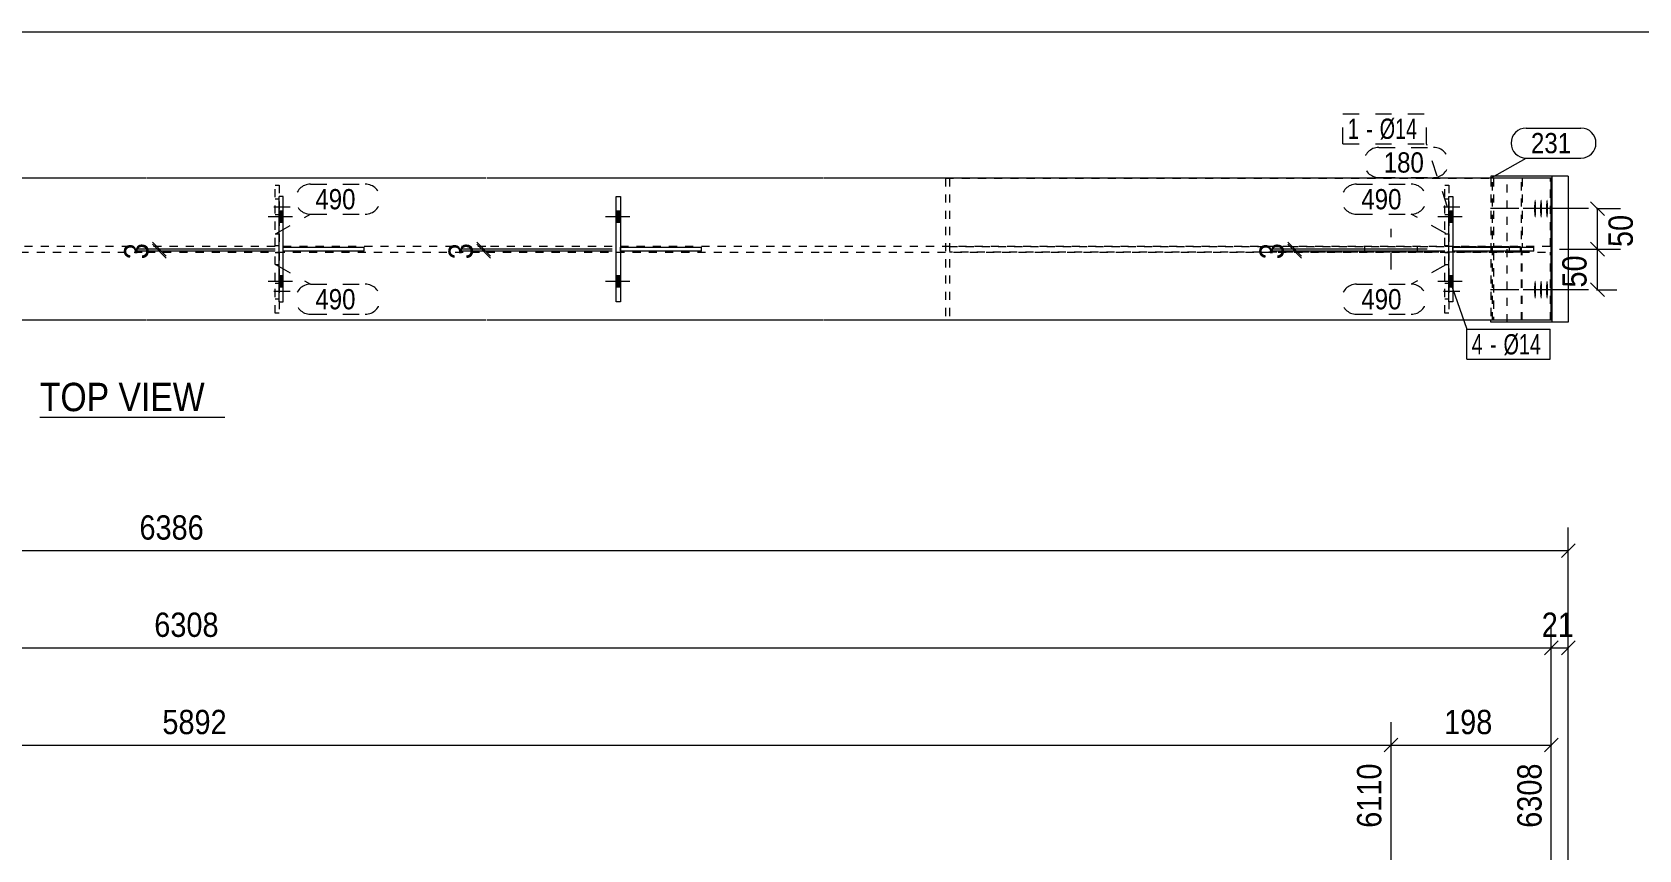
# Model space of a CAD drawing. Header units: millimetres. Extents: x 2 to 579, y 1 to 405.
# Drawn here: x 188 to 386.1, y 304.1 to 405 of the extents above; entities that cross this region are included whole.
import ezdxf

# ---------------------------------------------------------------- set-up
doc = ezdxf.new("R2010")
doc.units = ezdxf.units.MM
for name, pattern in [('XKITLINE00', [0]), ('XKITLINE01', [4, 1, -1, 1, -1]), ('XKITLINE02', [4, 2, -2])]:
    doc.linetypes.add(name, pattern=pattern)
for name, color, linetype, lineweight in [('Bolt', 3, 'Continuous', 0), ('BoltMark', 7, 'Continuous', 0), ('Dimensions', 7, 'Continuous', 0), ('DrawingSheet', 5, 'Continuous', 0), ('OtherObjectType', 7, 'Continuous', 0), ('Part', 2, 'Continuous', 0), ('PartMark', 7, 'Continuous', 0)]:
    doc.layers.add(name, color=color, linetype=linetype, lineweight=lineweight)
doc.styles.add('ARIAL', font='ARIAL.TTF')
doc.styles.add('ARIAL_NARROW', font='ARIALN.TTF')

# ---------------------------------------------------------------- blocks, each defined once
blk = doc.blocks.new('*A38')
at = {"layer": 'Bolt', "color": 3, "linetype": 'XKITLINE02', "lineweight": 0}
for p, q in [((355.54, 375.72), (355.54, 380.72)), ((352.29, 377.87), (352.29, 378.57)), ((358.79, 377.87), (358.79, 378.57))]:
    blk.add_line(p, q, dxfattribs=at)
blk = doc.blocks.new('*A40')
at = {"layer": 'Bolt', "color": 3, "linetype": 'XKITLINE02', "lineweight": 0}
for p, q in [((362.65, 384.4), (362.15, 384.4)), ((364, 383.42), (361, 383.42)), ((362.65, 382.44), (362.15, 382.44))]:
    blk.add_line(p, q, dxfattribs=at)
blk = doc.blocks.new('*A41')
at = {"layer": 'Bolt', "color": 3, "linetype": 'XKITLINE02', "lineweight": 0}
for p, q in [((364, 373.02), (361, 373.02)), ((362.65, 374), (362.15, 374)), ((362.65, 372.04), (362.15, 372.04))]:
    blk.add_line(p, q, dxfattribs=at)
blk = doc.blocks.new('*A42')
at = {"layer": 'Bolt', "color": 3, "linetype": 'XKITLINE02', "lineweight": 0}
for p, q in [((218.42, 384.4), (217.92, 384.4)), ((219.77, 383.42), (216.77, 383.42)), ((218.42, 382.44), (217.92, 382.44))]:
    blk.add_line(p, q, dxfattribs=at)
blk = doc.blocks.new('*A43')
at = {"layer": 'Bolt', "color": 3, "linetype": 'XKITLINE02', "lineweight": 0}
for p, q in [((219.77, 373.02), (216.77, 373.02)), ((218.42, 374), (217.92, 374)), ((218.42, 372.04), (217.92, 372.04))]:
    blk.add_line(p, q, dxfattribs=at)
blk = doc.blocks.new('*A46')
at = {"layer": 'Bolt'}
for points in [[(362.65, 382.92), (363.15, 382.92), (363.15, 381.52), (362.65, 381.52)], [(362.65, 382.92), (363.15, 382.92), (363.15, 381.52), (362.65, 381.52)], [(362.65, 374.92), (363.15, 374.92), (363.15, 373.52), (362.65, 373.52)], [(362.65, 374.92), (363.15, 374.92), (363.15, 373.52), (362.65, 373.52)]]:
    blk.add_hatch(color=3, dxfattribs=at).paths.add_polyline_path(points, flags=17)
at = {"layer": 'Bolt', "color": 3, "linetype": 'XKITLINE00', "lineweight": 0}
for p, q in [((363.15, 382.92), (362.65, 382.92)), ((363.15, 382.92), (362.65, 382.92)), ((364.31, 382.22), (361.31, 382.22)), ((364.31, 382.22), (361.31, 382.22)), ((363.15, 381.52), (362.65, 381.52)), ((363.15, 381.52), (362.65, 381.52)), ((363.15, 374.92), (362.65, 374.92)), ((363.15, 374.92), (362.65, 374.92)), ((364.31, 374.22), (361.31, 374.22)), ((364.31, 374.22), (361.31, 374.22)), ((363.15, 373.52), (362.65, 373.52)), ((363.15, 373.52), (362.65, 373.52))]:
    blk.add_line(p, q, dxfattribs=at)
blk = doc.blocks.new('*A48')
at = {"layer": 'Bolt'}
for points in [[(218.42, 382.92), (218.92, 382.92), (218.92, 381.52), (218.42, 381.52)], [(218.42, 382.92), (218.92, 382.92), (218.92, 381.52), (218.42, 381.52)], [(218.42, 374.92), (218.92, 374.92), (218.92, 373.52), (218.42, 373.52)], [(218.42, 374.92), (218.92, 374.92), (218.92, 373.52), (218.42, 373.52)]]:
    blk.add_hatch(color=3, dxfattribs=at).paths.add_polyline_path(points, flags=17)
at = {"layer": 'Bolt', "color": 3, "linetype": 'XKITLINE00', "lineweight": 0}
for p, q in [((218.92, 382.92), (218.42, 382.92)), ((218.92, 382.92), (218.42, 382.92)), ((220.08, 382.22), (217.08, 382.22)), ((220.08, 382.22), (217.08, 382.22)), ((218.92, 381.52), (218.42, 381.52)), ((218.92, 381.52), (218.42, 381.52)), ((218.92, 374.92), (218.42, 374.92)), ((218.92, 374.92), (218.42, 374.92)), ((220.08, 374.22), (217.08, 374.22)), ((220.08, 374.22), (217.08, 374.22)), ((218.92, 373.52), (218.42, 373.52)), ((218.92, 373.52), (218.42, 373.52))]:
    blk.add_line(p, q, dxfattribs=at)
blk = doc.blocks.new('*A49')
at = {"layer": 'Bolt'}
for points in [[(260, 382.92), (260.5, 382.92), (260.5, 381.52), (260, 381.52)], [(260, 382.92), (260.5, 382.92), (260.5, 381.52), (260, 381.52)], [(260, 374.92), (260.5, 374.92), (260.5, 373.52), (260, 373.52)], [(260, 374.92), (260.5, 374.92), (260.5, 373.52), (260, 373.52)]]:
    blk.add_hatch(color=3, dxfattribs=at).paths.add_polyline_path(points, flags=17)
at = {"layer": 'Bolt', "color": 3, "linetype": 'XKITLINE00', "lineweight": 0}
for p, q in [((260.5, 382.92), (260, 382.92)), ((260.5, 382.92), (260, 382.92)), ((261.66, 382.22), (258.66, 382.22)), ((261.66, 382.22), (258.66, 382.22)), ((260.5, 381.52), (260, 381.52)), ((260.5, 381.52), (260, 381.52)), ((260.5, 374.92), (260, 374.92)), ((260.5, 374.92), (260, 374.92)), ((261.66, 374.22), (258.66, 374.22)), ((261.66, 374.22), (258.66, 374.22)), ((260.5, 373.52), (260, 373.52)), ((260.5, 373.52), (260, 373.52))]:
    blk.add_line(p, q, dxfattribs=at)
blk = doc.blocks.new('*A52')
at = {"layer": 'Bolt'}
for points in [[(373.43, 383.16), (373.43, 383.11), (373.43, 383.06), (373.43, 383), (373.43, 382.95), (373.43, 382.9), (373.43, 382.85), (373.42, 382.8), (373.42, 382.75), (373.42, 382.7), (373.42, 382.65), (373.41, 382.61), (373.41, 382.56), (373.41, 382.52), (373.4, 382.48), (373.4, 382.44), (373.39, 382.4), (373.39, 382.37), (373.38, 382.34), (373.38, 382.3), (373.37, 382.28), (373.37, 382.25), (373.36, 382.22), (373.35, 382.2), (373.35, 382.18), (373.34, 382.17), (373.34, 382.15), (373.33, 382.14), (373.32, 382.13), (373.32, 382.12), (373.31, 382.12), (373.3, 382.12), (373.3, 382.12), (373.29, 382.12), (373.29, 382.13), (373.28, 382.14), (373.27, 382.15), (373.27, 382.17), (373.26, 382.18), (373.25, 382.2), (373.25, 382.22), (373.24, 382.25), (373.24, 382.28), (373.23, 382.3), (373.23, 382.34), (373.22, 382.37), (373.22, 382.4), (373.21, 382.44), (373.21, 382.48), (373.2, 382.52), (373.2, 382.56), (373.2, 382.61), (373.19, 382.65), (373.19, 382.7), (373.19, 382.75), (373.18, 382.8), (373.18, 382.85), (373.18, 382.9), (373.18, 382.95), (373.18, 383), (373.18, 383.06), (373.17, 383.11), (373.17, 383.16), (373.17, 383.22), (373.17, 383.27), (373.17, 383.33), (373.18, 383.38), (373.18, 383.43), (373.18, 383.49), (373.18, 383.54), (373.18, 383.59), (373.18, 383.64), (373.19, 383.69), (373.19, 383.74), (373.19, 383.78), (373.2, 383.83), (373.2, 383.87), (373.2, 383.92), (373.21, 383.96), (373.21, 384), (373.22, 384.03), (373.22, 384.07), (373.23, 384.1), (373.23, 384.13), (373.24, 384.16), (373.24, 384.19), (373.25, 384.21), (373.25, 384.24), (373.26, 384.25), (373.27, 384.27), (373.27, 384.29), (373.28, 384.3), (373.29, 384.31), (373.29, 384.31), (373.3, 384.32), (373.3, 384.32), (373.31, 384.32), (373.32, 384.31), (373.32, 384.31), (373.33, 384.3), (373.34, 384.29), (373.34, 384.27), (373.35, 384.25), (373.35, 384.24), (373.36, 384.21), (373.37, 384.19), (373.37, 384.16), (373.38, 384.13), (373.38, 384.1), (373.39, 384.07), (373.39, 384.03), (373.4, 384), (373.4, 383.96), (373.41, 383.92), (373.41, 383.87), (373.41, 383.83), (373.42, 383.78), (373.42, 383.74), (373.42, 383.69), (373.42, 383.64), (373.43, 383.59), (373.43, 383.54), (373.43, 383.49), (373.43, 383.43), (373.43, 383.38), (373.43, 383.33), (373.43, 383.27), (373.43, 383.22)], [(374.17, 383.16), (374.17, 383.11), (374.17, 383.06), (374.17, 383), (374.16, 382.95), (374.16, 382.9), (374.16, 382.85), (374.16, 382.8), (374.16, 382.75), (374.15, 382.7), (374.15, 382.65), (374.15, 382.61), (374.14, 382.56), (374.14, 382.52), (374.13, 382.48), (374.13, 382.44), (374.13, 382.4), (374.12, 382.37), (374.12, 382.34), (374.11, 382.3), (374.11, 382.28), (374.1, 382.25), (374.09, 382.22), (374.09, 382.2), (374.08, 382.18), (374.08, 382.17), (374.07, 382.15), (374.06, 382.14), (374.06, 382.13), (374.05, 382.12), (374.04, 382.12), (374.04, 382.12), (374.03, 382.12), (374.03, 382.12), (374.02, 382.13), (374.01, 382.14), (374.01, 382.15), (374, 382.17), (373.99, 382.18), (373.99, 382.2), (373.98, 382.22), (373.98, 382.25), (373.97, 382.28), (373.97, 382.3), (373.96, 382.34), (373.96, 382.37), (373.95, 382.4), (373.95, 382.44), (373.94, 382.48), (373.94, 382.52), (373.93, 382.56), (373.93, 382.61), (373.93, 382.65), (373.92, 382.7), (373.92, 382.75), (373.92, 382.8), (373.92, 382.85), (373.91, 382.9), (373.91, 382.95), (373.91, 383), (373.91, 383.06), (373.91, 383.11), (373.91, 383.16), (373.91, 383.22), (373.91, 383.27), (373.91, 383.33), (373.91, 383.38), (373.91, 383.43), (373.91, 383.49), (373.91, 383.54), (373.92, 383.59), (373.92, 383.64), (373.92, 383.69), (373.92, 383.74), (373.93, 383.78), (373.93, 383.83), (373.93, 383.87), (373.94, 383.92), (373.94, 383.96), (373.95, 384), (373.95, 384.03), (373.96, 384.07), (373.96, 384.1), (373.97, 384.13), (373.97, 384.16), (373.98, 384.19), (373.98, 384.21), (373.99, 384.24), (373.99, 384.25), (374, 384.27), (374.01, 384.29), (374.01, 384.3), (374.02, 384.31), (374.03, 384.31), (374.03, 384.32), (374.04, 384.32), (374.04, 384.32), (374.05, 384.31), (374.06, 384.31), (374.06, 384.3), (374.07, 384.29), (374.08, 384.27), (374.08, 384.25), (374.09, 384.24), (374.09, 384.21), (374.1, 384.19), (374.11, 384.16), (374.11, 384.13), (374.12, 384.1), (374.12, 384.07), (374.13, 384.03), (374.13, 384), (374.13, 383.96), (374.14, 383.92), (374.14, 383.87), (374.15, 383.83), (374.15, 383.78), (374.15, 383.74), (374.16, 383.69), (374.16, 383.64), (374.16, 383.59), (374.16, 383.54), (374.16, 383.49), (374.17, 383.43), (374.17, 383.38), (374.17, 383.33), (374.17, 383.27), (374.17, 383.22)], [(374.9, 383.16), (374.9, 383.11), (374.9, 383.06), (374.9, 383), (374.9, 382.95), (374.9, 382.9), (374.89, 382.85), (374.89, 382.8), (374.89, 382.75), (374.89, 382.7), (374.88, 382.65), (374.88, 382.61), (374.88, 382.56), (374.87, 382.52), (374.87, 382.48), (374.86, 382.44), (374.86, 382.4), (374.85, 382.37), (374.85, 382.34), (374.84, 382.3), (374.84, 382.28), (374.83, 382.25), (374.83, 382.22), (374.82, 382.2), (374.82, 382.18), (374.81, 382.17), (374.8, 382.15), (374.8, 382.14), (374.79, 382.13), (374.79, 382.12), (374.78, 382.12), (374.77, 382.12), (374.77, 382.12), (374.76, 382.12), (374.75, 382.13), (374.75, 382.14), (374.74, 382.15), (374.74, 382.17), (374.73, 382.18), (374.72, 382.2), (374.72, 382.22), (374.71, 382.25), (374.71, 382.28), (374.7, 382.3), (374.7, 382.34), (374.69, 382.37), (374.69, 382.4), (374.68, 382.44), (374.68, 382.48), (374.67, 382.52), (374.67, 382.56), (374.67, 382.61), (374.66, 382.65), (374.66, 382.7), (374.66, 382.75), (374.65, 382.8), (374.65, 382.85), (374.65, 382.9), (374.65, 382.95), (374.65, 383), (374.65, 383.06), (374.64, 383.11), (374.64, 383.16), (374.64, 383.22), (374.64, 383.27), (374.64, 383.33), (374.65, 383.38), (374.65, 383.43), (374.65, 383.49), (374.65, 383.54), (374.65, 383.59), (374.65, 383.64), (374.66, 383.69), (374.66, 383.74), (374.66, 383.78), (374.67, 383.83), (374.67, 383.87), (374.67, 383.92), (374.68, 383.96), (374.68, 384), (374.69, 384.03), (374.69, 384.07), (374.7, 384.1), (374.7, 384.13), (374.71, 384.16), (374.71, 384.19), (374.72, 384.21), (374.72, 384.24), (374.73, 384.25), (374.74, 384.27), (374.74, 384.29), (374.75, 384.3), (374.75, 384.31), (374.76, 384.31), (374.77, 384.32), (374.77, 384.32), (374.78, 384.32), (374.79, 384.31), (374.79, 384.31), (374.8, 384.3), (374.8, 384.29), (374.81, 384.27), (374.82, 384.25), (374.82, 384.24), (374.83, 384.21), (374.83, 384.19), (374.84, 384.16), (374.84, 384.13), (374.85, 384.1), (374.85, 384.07), (374.86, 384.03), (374.86, 384), (374.87, 383.96), (374.87, 383.92), (374.88, 383.87), (374.88, 383.83), (374.88, 383.78), (374.89, 383.74), (374.89, 383.69), (374.89, 383.64), (374.89, 383.59), (374.9, 383.54), (374.9, 383.49), (374.9, 383.43), (374.9, 383.38), (374.9, 383.33), (374.9, 383.27), (374.9, 383.22)], [(373.43, 373.16), (373.43, 373.11), (373.43, 373.06), (373.43, 373), (373.43, 372.95), (373.43, 372.9), (373.43, 372.85), (373.42, 372.8), (373.42, 372.75), (373.42, 372.7), (373.42, 372.65), (373.41, 372.61), (373.41, 372.56), (373.41, 372.52), (373.4, 372.48), (373.4, 372.44), (373.39, 372.4), (373.39, 372.37), (373.38, 372.34), (373.38, 372.3), (373.37, 372.28), (373.37, 372.25), (373.36, 372.22), (373.35, 372.2), (373.35, 372.18), (373.34, 372.17), (373.34, 372.15), (373.33, 372.14), (373.32, 372.13), (373.32, 372.12), (373.31, 372.12), (373.3, 372.12), (373.3, 372.12), (373.29, 372.12), (373.29, 372.13), (373.28, 372.14), (373.27, 372.15), (373.27, 372.17), (373.26, 372.18), (373.25, 372.2), (373.25, 372.22), (373.24, 372.25), (373.24, 372.28), (373.23, 372.3), (373.23, 372.34), (373.22, 372.37), (373.22, 372.4), (373.21, 372.44), (373.21, 372.48), (373.2, 372.52), (373.2, 372.56), (373.2, 372.61), (373.19, 372.65), (373.19, 372.7), (373.19, 372.75), (373.18, 372.8), (373.18, 372.85), (373.18, 372.9), (373.18, 372.95), (373.18, 373), (373.18, 373.06), (373.17, 373.11), (373.17, 373.16), (373.17, 373.22), (373.17, 373.27), (373.17, 373.33), (373.18, 373.38), (373.18, 373.43), (373.18, 373.49), (373.18, 373.54), (373.18, 373.59), (373.18, 373.64), (373.19, 373.69), (373.19, 373.74), (373.19, 373.78), (373.2, 373.83), (373.2, 373.87), (373.2, 373.92), (373.21, 373.96), (373.21, 374), (373.22, 374.03), (373.22, 374.07), (373.23, 374.1), (373.23, 374.13), (373.24, 374.16), (373.24, 374.19), (373.25, 374.21), (373.25, 374.24), (373.26, 374.25), (373.27, 374.27), (373.27, 374.29), (373.28, 374.3), (373.29, 374.31), (373.29, 374.31), (373.3, 374.32), (373.3, 374.32), (373.31, 374.32), (373.32, 374.31), (373.32, 374.31), (373.33, 374.3), (373.34, 374.29), (373.34, 374.27), (373.35, 374.25), (373.35, 374.24), (373.36, 374.21), (373.37, 374.19), (373.37, 374.16), (373.38, 374.13), (373.38, 374.1), (373.39, 374.07), (373.39, 374.03), (373.4, 374), (373.4, 373.96), (373.41, 373.92), (373.41, 373.87), (373.41, 373.83), (373.42, 373.78), (373.42, 373.74), (373.42, 373.69), (373.42, 373.64), (373.43, 373.59), (373.43, 373.54), (373.43, 373.49), (373.43, 373.43), (373.43, 373.38), (373.43, 373.33), (373.43, 373.27), (373.43, 373.22)], [(374.17, 373.16), (374.17, 373.11), (374.17, 373.06), (374.17, 373), (374.16, 372.95), (374.16, 372.9), (374.16, 372.85), (374.16, 372.8), (374.16, 372.75), (374.15, 372.7), (374.15, 372.65), (374.15, 372.61), (374.14, 372.56), (374.14, 372.52), (374.13, 372.48), (374.13, 372.44), (374.13, 372.4), (374.12, 372.37), (374.12, 372.34), (374.11, 372.3), (374.11, 372.28), (374.1, 372.25), (374.09, 372.22), (374.09, 372.2), (374.08, 372.18), (374.08, 372.17), (374.07, 372.15), (374.06, 372.14), (374.06, 372.13), (374.05, 372.12), (374.04, 372.12), (374.04, 372.12), (374.03, 372.12), (374.03, 372.12), (374.02, 372.13), (374.01, 372.14), (374.01, 372.15), (374, 372.17), (373.99, 372.18), (373.99, 372.2), (373.98, 372.22), (373.98, 372.25), (373.97, 372.28), (373.97, 372.3), (373.96, 372.34), (373.96, 372.37), (373.95, 372.4), (373.95, 372.44), (373.94, 372.48), (373.94, 372.52), (373.93, 372.56), (373.93, 372.61), (373.93, 372.65), (373.92, 372.7), (373.92, 372.75), (373.92, 372.8), (373.92, 372.85), (373.91, 372.9), (373.91, 372.95), (373.91, 373), (373.91, 373.06), (373.91, 373.11), (373.91, 373.16), (373.91, 373.22), (373.91, 373.27), (373.91, 373.33), (373.91, 373.38), (373.91, 373.43), (373.91, 373.49), (373.91, 373.54), (373.92, 373.59), (373.92, 373.64), (373.92, 373.69), (373.92, 373.74), (373.93, 373.78), (373.93, 373.83), (373.93, 373.87), (373.94, 373.92), (373.94, 373.96), (373.95, 374), (373.95, 374.03), (373.96, 374.07), (373.96, 374.1), (373.97, 374.13), (373.97, 374.16), (373.98, 374.19), (373.98, 374.21), (373.99, 374.24), (373.99, 374.25), (374, 374.27), (374.01, 374.29), (374.01, 374.3), (374.02, 374.31), (374.03, 374.31), (374.03, 374.32), (374.04, 374.32), (374.04, 374.32), (374.05, 374.31), (374.06, 374.31), (374.06, 374.3), (374.07, 374.29), (374.08, 374.27), (374.08, 374.25), (374.09, 374.24), (374.09, 374.21), (374.1, 374.19), (374.11, 374.16), (374.11, 374.13), (374.12, 374.1), (374.12, 374.07), (374.13, 374.03), (374.13, 374), (374.13, 373.96), (374.14, 373.92), (374.14, 373.87), (374.15, 373.83), (374.15, 373.78), (374.15, 373.74), (374.16, 373.69), (374.16, 373.64), (374.16, 373.59), (374.16, 373.54), (374.16, 373.49), (374.17, 373.43), (374.17, 373.38), (374.17, 373.33), (374.17, 373.27), (374.17, 373.22)], [(374.9, 373.16), (374.9, 373.11), (374.9, 373.06), (374.9, 373), (374.9, 372.95), (374.9, 372.9), (374.89, 372.85), (374.89, 372.8), (374.89, 372.75), (374.89, 372.7), (374.88, 372.65), (374.88, 372.61), (374.88, 372.56), (374.87, 372.52), (374.87, 372.48), (374.86, 372.44), (374.86, 372.4), (374.85, 372.37), (374.85, 372.34), (374.84, 372.3), (374.84, 372.28), (374.83, 372.25), (374.83, 372.22), (374.82, 372.2), (374.82, 372.18), (374.81, 372.17), (374.8, 372.15), (374.8, 372.14), (374.79, 372.13), (374.79, 372.12), (374.78, 372.12), (374.77, 372.12), (374.77, 372.12), (374.76, 372.12), (374.75, 372.13), (374.75, 372.14), (374.74, 372.15), (374.74, 372.17), (374.73, 372.18), (374.72, 372.2), (374.72, 372.22), (374.71, 372.25), (374.71, 372.28), (374.7, 372.3), (374.7, 372.34), (374.69, 372.37), (374.69, 372.4), (374.68, 372.44), (374.68, 372.48), (374.67, 372.52), (374.67, 372.56), (374.67, 372.61), (374.66, 372.65), (374.66, 372.7), (374.66, 372.75), (374.65, 372.8), (374.65, 372.85), (374.65, 372.9), (374.65, 372.95), (374.65, 373), (374.65, 373.06), (374.64, 373.11), (374.64, 373.16), (374.64, 373.22), (374.64, 373.27), (374.64, 373.33), (374.65, 373.38), (374.65, 373.43), (374.65, 373.49), (374.65, 373.54), (374.65, 373.59), (374.65, 373.64), (374.66, 373.69), (374.66, 373.74), (374.66, 373.78), (374.67, 373.83), (374.67, 373.87), (374.67, 373.92), (374.68, 373.96), (374.68, 374), (374.69, 374.03), (374.69, 374.07), (374.7, 374.1), (374.7, 374.13), (374.71, 374.16), (374.71, 374.19), (374.72, 374.21), (374.72, 374.24), (374.73, 374.25), (374.74, 374.27), (374.74, 374.29), (374.75, 374.3), (374.75, 374.31), (374.76, 374.31), (374.77, 374.32), (374.77, 374.32), (374.78, 374.32), (374.79, 374.31), (374.79, 374.31), (374.8, 374.3), (374.8, 374.29), (374.81, 374.27), (374.82, 374.25), (374.82, 374.24), (374.83, 374.21), (374.83, 374.19), (374.84, 374.16), (374.84, 374.13), (374.85, 374.1), (374.85, 374.07), (374.86, 374.03), (374.86, 374), (374.87, 373.96), (374.87, 373.92), (374.88, 373.87), (374.88, 373.83), (374.88, 373.78), (374.89, 373.74), (374.89, 373.69), (374.89, 373.64), (374.89, 373.59), (374.9, 373.54), (374.9, 373.49), (374.9, 373.43), (374.9, 373.38), (374.9, 373.33), (374.9, 373.27), (374.9, 373.22)]]:
    blk.add_hatch(color=3, dxfattribs=at).paths.add_polyline_path(points, flags=17)
at = {"layer": 'Bolt', "color": 3, "linetype": 'XKITLINE02', "lineweight": 0}
for p, q in [((373.81, 383.22), (367.35, 383.22)), ((374.54, 383.22), (368.08, 383.22)), ((375.28, 383.22), (368.81, 383.22)), ((373.81, 373.22), (367.35, 373.22)), ((374.54, 373.22), (368.08, 373.22)), ((375.28, 373.22), (368.81, 373.22))]:
    blk.add_line(p, q, dxfattribs=at)
at = {"layer": 'Bolt', "color": 3, "linetype": 'XKITLINE00', "lineweight": 0}
for p, q in [((378.43, 383.22), (371.96, 383.22)), ((379.16, 383.22), (372.7, 383.22)), ((379.89, 383.22), (373.43, 383.22)), ((378.43, 373.22), (371.96, 373.22)), ((379.16, 373.22), (372.7, 373.22)), ((379.89, 373.22), (373.43, 373.22))]:
    blk.add_line(p, q, dxfattribs=at)
blk = doc.blocks.new('*A53')
at = {"layer": 'Part', "color": 2, "linetype": 'XKITLINE00', "lineweight": 0}
for p, q in [((202.02, 386.97), (160.54, 386.97)), ((243.92, 386.97), (202.12, 386.97)), ((285.5, 386.97), (244.02, 386.97)), ((375.3, 386.97), (285.6, 386.97)), ((375.3, 369.47), (375.3, 386.97)), ((202.02, 369.47), (160.54, 369.47)), ((243.92, 369.47), (202.12, 369.47)), ((285.5, 369.47), (244.02, 369.47)), ((375.3, 369.47), (285.6, 369.47))]:
    blk.add_line(p, q, dxfattribs=at)
at = {"layer": 'Part', "color": 7, "linetype": 'XKITLINE01', "lineweight": 0}
for p, q in [((371.61, 369.47), (371.61, 386.97)), ((371.72, 386.97), (371.72, 378.57)), ((375.18, 378.57), (375.18, 386.97)), ((202.02, 378.57), (160.54, 378.57)), ((243.92, 378.57), (202.12, 378.57)), ((285.5, 378.57), (244.02, 378.57)), ((375.18, 378.57), (285.6, 378.57)), ((160.54, 377.87), (202.02, 377.87)), ((202.12, 377.87), (243.92, 377.87)), ((244.02, 377.87), (285.5, 377.87)), ((285.6, 377.87), (375.18, 377.87)), ((371.72, 369.47), (371.72, 377.87)), ((375.18, 369.47), (375.18, 377.87))]:
    blk.add_line(p, q, dxfattribs=at)
blk = doc.blocks.new('*A54')
at = {"layer": 'Part', "color": 2, "linetype": 'XKITLINE00', "lineweight": 0}
for p, q in [((363.15, 378.47), (373.15, 378.47)), ((373.15, 377.97), (373.15, 378.47)), ((373.15, 377.97), (363.15, 377.97))]:
    blk.add_line(p, q, dxfattribs=at)
at = {"layer": 'Part', "color": 7, "linetype": 'XKITLINE01', "lineweight": 0}
blk.add_line((363.15, 377.97), (363.15, 378.47), dxfattribs=at)
blk.add_line((363.15, 377.97), (363.15, 378.47), dxfattribs=at)
blk = doc.blocks.new('*A55')
at = {"layer": 'Part', "color": 7, "linetype": 'XKITLINE01', "lineweight": 0}
for p, q in [((362.15, 378.62), (362.15, 386.12)), ((362.15, 386.12), (362.65, 386.12)), ((362.65, 386.12), (362.65, 378.62)), ((362.15, 380.12), (362.65, 380.12)), ((362.65, 378.62), (362.15, 378.62))]:
    blk.add_line(p, q, dxfattribs=at)
blk = doc.blocks.new('*A56')
at = {"layer": 'Part', "color": 7, "linetype": 'XKITLINE01', "lineweight": 0}
for p, q in [((362.15, 370.32), (362.15, 377.82)), ((362.15, 377.82), (362.65, 377.82)), ((362.65, 377.82), (362.65, 370.32)), ((362.15, 376.32), (362.65, 376.32)), ((362.65, 370.32), (362.15, 370.32))]:
    blk.add_line(p, q, dxfattribs=at)
blk = doc.blocks.new('*A57')
at = {"layer": 'Part', "color": 7, "linetype": 'XKITLINE01', "lineweight": 0}
for p, q in [((217.92, 378.62), (217.92, 386.12)), ((217.92, 386.12), (218.42, 386.12)), ((218.42, 386.12), (218.42, 378.62)), ((217.92, 380.12), (218.42, 380.12)), ((218.42, 378.62), (217.92, 378.62))]:
    blk.add_line(p, q, dxfattribs=at)
blk = doc.blocks.new('*A58')
at = {"layer": 'Part', "color": 7, "linetype": 'XKITLINE01', "lineweight": 0}
for p, q in [((217.92, 370.32), (217.92, 377.82)), ((217.92, 377.82), (218.42, 377.82)), ((218.42, 377.82), (218.42, 370.32)), ((217.92, 376.32), (218.42, 376.32)), ((218.42, 370.32), (217.92, 370.32))]:
    blk.add_line(p, q, dxfattribs=at)
blk = doc.blocks.new('*A61')
at = {"layer": 'Part', "color": 2, "linetype": 'XKITLINE00', "lineweight": 0}
for p, q in [((362.65, 371.72), (362.65, 384.72)), ((362.65, 384.72), (363.15, 384.72)), ((363.15, 384.72), (363.15, 371.72)), ((363.15, 371.72), (362.65, 371.72))]:
    blk.add_line(p, q, dxfattribs=at)
blk = doc.blocks.new('*A64')
at = {"layer": 'Part', "color": 2, "linetype": 'XKITLINE00', "lineweight": 0}
for p, q in [((218.92, 378.47), (228.92, 378.47)), ((228.92, 377.97), (228.92, 378.47)), ((228.92, 377.97), (218.92, 377.97))]:
    blk.add_line(p, q, dxfattribs=at)
at = {"layer": 'Part', "color": 7, "linetype": 'XKITLINE01', "lineweight": 0}
blk.add_line((218.92, 377.97), (218.92, 378.47), dxfattribs=at)
blk.add_line((218.92, 377.97), (218.92, 378.47), dxfattribs=at)
blk = doc.blocks.new('*A65')
at = {"layer": 'Part', "color": 2, "linetype": 'XKITLINE00', "lineweight": 0}
for p, q in [((218.92, 384.72), (218.42, 384.72)), ((218.42, 371.72), (218.42, 384.72)), ((218.92, 371.72), (218.92, 384.72)), ((218.42, 371.72), (218.92, 371.72))]:
    blk.add_line(p, q, dxfattribs=at)
blk = doc.blocks.new('*A66')
at = {"layer": 'Part', "color": 2, "linetype": 'XKITLINE00', "lineweight": 0}
for p, q in [((260.5, 378.47), (270.5, 378.47)), ((270.5, 377.97), (270.5, 378.47)), ((270.5, 377.97), (260.5, 377.97))]:
    blk.add_line(p, q, dxfattribs=at)
at = {"layer": 'Part', "color": 7, "linetype": 'XKITLINE01', "lineweight": 0}
blk.add_line((260.5, 377.97), (260.5, 378.47), dxfattribs=at)
blk.add_line((260.5, 377.97), (260.5, 378.47), dxfattribs=at)
blk = doc.blocks.new('*A67')
at = {"layer": 'Part', "color": 2, "linetype": 'XKITLINE00', "lineweight": 0}
for p, q in [((260, 371.72), (260, 384.72)), ((260, 384.72), (260.5, 384.72)), ((260.5, 384.72), (260.5, 371.72)), ((260.5, 371.72), (260, 371.72))]:
    blk.add_line(p, q, dxfattribs=at)
blk = doc.blocks.new('*A72')
at = {"layer": 'Part', "color": 2, "linetype": 'XKITLINE00', "lineweight": 0}
for p, q in [((367.85, 387.22), (367.85, 386.97)), ((375.4, 387.22), (367.85, 387.22)), ((377.39, 387.22), (375.4, 387.22)), ((375.4, 369.22), (375.4, 387.22)), ((377.39, 387.22), (377.39, 369.22)), ((367.85, 369.22), (367.85, 369.47)), ((377.39, 369.22), (367.85, 369.22))]:
    blk.add_line(p, q, dxfattribs=at)
at = {"layer": 'Part', "color": 7, "linetype": 'XKITLINE01', "lineweight": 0}
for p, q in [((367.85, 386.97), (367.85, 369.47)), ((369.84, 369.22), (369.84, 387.22))]:
    blk.add_line(p, q, dxfattribs=at)
blk = doc.blocks.new('*A73')
at = {"layer": 'Part', "color": 7, "linetype": 'XKITLINE01', "lineweight": 0}
for p, q in [((300.6, 386.97), (368.16, 386.97)), ((300.6, 386.97), (300.6, 369.47)), ((301.08, 386.97), (301.08, 369.47)), ((368.04, 369.47), (368.04, 386.97)), ((368.16, 386.97), (368.16, 378.57)), ((301.08, 378.57), (371.45, 378.57)), ((370.15, 377.87), (370.15, 378.57)), ((371.45, 378.57), (371.45, 377.87)), ((371.45, 377.87), (301.08, 377.87)), ((368.16, 377.87), (368.16, 369.47)), ((368.16, 369.47), (300.6, 369.47))]:
    blk.add_line(p, q, dxfattribs=at)
blk = doc.blocks.new('*A82')
at = {"layer": 'DrawingSheet', "color": 5, "linetype": 'XKITLINE00', "lineweight": 0}
blk.add_line((579, 405), (5, 405), dxfattribs=at)
blk = doc.blocks.new('*A90')
at = {"layer": 'Dimensions', "color": 7, "linetype": 'XKITLINE00', "lineweight": 0}
for p, q in [((377.39, 240.33), (377.39, 343.89)), ((33.91, 341.04), (377.39, 341.04)), ((378.24, 341.89), (376.54, 340.19))]:
    blk.add_line(p, q, dxfattribs=at)
at = {"layer": 'Dimensions', "color": 3}
blk.add_point((377.39, 341.04), dxfattribs=at)
at = {"layer": 'Dimensions', "color": 3, "style": 'ARIAL', "width": 0.85}
blk.add_text('6386', height=3, dxfattribs=at).set_placement((201.2, 342.39))
blk = doc.blocks.new('*A111')
at = {"layer": 'Dimensions', "color": 7, "linetype": 'XKITLINE00', "lineweight": 0}
for p, q in [((375.3, 239.54), (375.3, 331.89)), ((39.66, 329.04), (375.3, 329.04)), ((376.15, 329.89), (374.45, 328.19))]:
    blk.add_line(p, q, dxfattribs=at)
at = {"layer": 'Dimensions', "color": 3}
blk.add_point((375.3, 329.04), dxfattribs=at)
at = {"layer": 'Dimensions', "color": 3, "style": 'ARIAL', "width": 0.85}
blk.add_text('6308', height=3, dxfattribs=at).set_placement((203.03, 330.39))
blk = doc.blocks.new('*A112')
at = {"layer": 'Dimensions', "color": 7, "linetype": 'XKITLINE00', "lineweight": 0}
for p, q in [((375.3, 239.54), (375.3, 331.89)), ((377.39, 240.33), (377.39, 331.89)), ((376.15, 329.89), (374.45, 328.19)), ((375.3, 329.04), (377.39, 329.04)), ((378.24, 329.89), (376.54, 328.19))]:
    blk.add_line(p, q, dxfattribs=at)
at = {"layer": 'Dimensions', "color": 3}
for p in [(375.3, 329.04), (377.39, 329.04)]:
    blk.add_point(p, dxfattribs=at)
at = {"layer": 'Dimensions', "color": 3, "style": 'ARIAL', "width": 0.85}
blk.add_text('21', height=3, dxfattribs=at).set_placement((374.12, 330.39))
blk = doc.blocks.new('*A114')
at = {"layer": 'Dimensions', "color": 7, "linetype": 'XKITLINE00', "lineweight": 0}
for p, q in [((355.54, 219.54), (355.54, 319.89)), ((61.43, 317.04), (355.54, 317.04)), ((356.39, 317.89), (354.69, 316.19))]:
    blk.add_line(p, q, dxfattribs=at)
at = {"layer": 'Dimensions', "color": 3}
blk.add_point((355.54, 317.04), dxfattribs=at)
at = {"layer": 'Dimensions', "color": 3, "style": 'ARIAL', "width": 0.85}
blk.add_text('5892', height=3, dxfattribs=at).set_placement((204.03, 318.39))
blk.add_text('6110', height=3, rotation=90.0002, dxfattribs=at).set_placement((354.34, 306.84))
blk = doc.blocks.new('*A115')
at = {"layer": 'Dimensions', "color": 7, "linetype": 'XKITLINE00', "lineweight": 0}
for p, q in [((355.54, 219.54), (355.54, 319.89)), ((375.3, 239.54), (375.3, 319.89)), ((356.39, 317.89), (354.69, 316.19)), ((355.54, 317.04), (375.3, 317.04)), ((376.15, 317.89), (374.45, 316.19))]:
    blk.add_line(p, q, dxfattribs=at)
at = {"layer": 'Dimensions', "color": 3}
for p in [(355.54, 317.04), (375.3, 317.04)]:
    blk.add_point(p, dxfattribs=at)
at = {"layer": 'Dimensions', "color": 3, "style": 'ARIAL', "width": 0.85}
blk.add_text('198', height=3, dxfattribs=at).set_placement((362.08, 318.39))
blk.add_text('6308', height=3, rotation=90.0002, dxfattribs=at).set_placement((374.1, 306.84))
blk = doc.blocks.new('*A147')
at = {"layer": 'Dimensions', "color": 7, "linetype": 'XKITLINE00', "lineweight": 0}
for p, q in [((202.81, 379.07), (204.51, 377.37)), ((202.81, 378.82), (204.51, 377.12)), ((217.92, 378.22), (200.81, 378.22)), ((217.92, 377.97), (200.81, 377.97)), ((203.66, 377.97), (203.66, 378.22))]:
    blk.add_line(p, q, dxfattribs=at)
at = {"layer": 'Dimensions', "color": 3}
for p in [(203.66, 378.22), (203.66, 377.97)]:
    blk.add_point(p, dxfattribs=at)
at = {"layer": 'Dimensions', "color": 3, "style": 'ARIAL', "width": 0.85}
blk.add_text('3', height=3, rotation=90.0002, dxfattribs=at).set_placement((202.31, 376.98))
blk = doc.blocks.new('*A148')
at = {"layer": 'PartMark', "color": 7, "linetype": 'XKITLINE00', "lineweight": 0}
for p, q in [((372.19, 393.16), (378.96, 393.16)), ((367.95, 387.07), (372.19, 389.46)), ((372.19, 389.46), (378.96, 389.46))]:
    blk.add_line(p, q, dxfattribs=at)
for centre, start, end in [((372.19, 391.31), 90, 270), ((378.96, 391.31), 270, 90)]:
    blk.add_arc(centre, 1.85, start, end, dxfattribs=at)
at = {"layer": 'PartMark', "color": 3, "style": 'ARIAL', "width": 0.85}
blk.add_text('231', height=2.5, dxfattribs=at).set_placement((372.79, 390.06))
blk = doc.blocks.new('*A153')
at = {"layer": 'PartMark', "color": 7, "linetype": 'XKITLINE02', "lineweight": 0}
for p, q in [((218.05, 376.29), (222.29, 373.9)), ((222.29, 373.9), (229.05, 373.9)), ((222.29, 370.2), (229.05, 370.2))]:
    blk.add_line(p, q, dxfattribs=at)
for centre, start, end in [((222.29, 372.05), 90, 270), ((229.05, 372.05), 270, 90)]:
    blk.add_arc(centre, 1.85, start, end, dxfattribs=at)
at = {"layer": 'PartMark', "color": 3, "style": 'ARIAL', "width": 0.85}
blk.add_text('490', height=2.5, dxfattribs=at).set_placement((222.89, 370.8))
blk = doc.blocks.new('*A154')
at = {"layer": 'PartMark', "color": 7, "linetype": 'XKITLINE02', "lineweight": 0}
for p, q in [((222.29, 386.24), (229.05, 386.24)), ((218.05, 380.15), (222.29, 382.54)), ((222.29, 382.54), (229.05, 382.54))]:
    blk.add_line(p, q, dxfattribs=at)
for centre, start, end in [((222.29, 384.39), 90, 270), ((229.05, 384.39), 270, 90)]:
    blk.add_arc(centre, 1.85, start, end, dxfattribs=at)
at = {"layer": 'PartMark', "color": 3, "style": 'ARIAL', "width": 0.85}
blk.add_text('490', height=2.5, dxfattribs=at).set_placement((222.89, 383.14))
blk = doc.blocks.new('*A155')
at = {"layer": 'PartMark', "color": 7, "linetype": 'XKITLINE02', "lineweight": 0}
for p, q in [((362.28, 376.29), (358.03, 373.9)), ((351.27, 373.9), (358.03, 373.9)), ((351.27, 370.2), (358.03, 370.2))]:
    blk.add_line(p, q, dxfattribs=at)
for centre, start, end in [((351.27, 372.05), 90, 270), ((358.03, 372.05), 270, 90)]:
    blk.add_arc(centre, 1.85, start, end, dxfattribs=at)
at = {"layer": 'PartMark', "color": 3, "style": 'ARIAL', "width": 0.85}
blk.add_text('490', height=2.5, dxfattribs=at).set_placement((351.87, 370.8))
blk = doc.blocks.new('*A156')
at = {"layer": 'PartMark', "color": 7, "linetype": 'XKITLINE02', "lineweight": 0}
for p, q in [((351.27, 386.24), (358.03, 386.24)), ((351.27, 382.54), (358.03, 382.54)), ((362.28, 380.15), (358.03, 382.54))]:
    blk.add_line(p, q, dxfattribs=at)
for centre, start, end in [((351.27, 384.39), 90, 270), ((358.03, 384.39), 270, 90)]:
    blk.add_arc(centre, 1.85, start, end, dxfattribs=at)
at = {"layer": 'PartMark', "color": 3, "style": 'ARIAL', "width": 0.85}
blk.add_text('490', height=2.5, dxfattribs=at).set_placement((351.87, 383.14))
blk = doc.blocks.new('*A160')
at = {"layer": 'OtherObjectType', "color": 7, "linetype": 'XKITLINE00', "lineweight": 0}
blk.add_line((188.92, 357.49), (211.74, 357.49), dxfattribs=at)
at = {"layer": 'OtherObjectType', "color": 7, "style": 'ARIAL', "width": 0.85}
blk.add_text('TOP VIEW', height=3.5, dxfattribs=at).set_placement((188.92, 358.24))
blk = doc.blocks.new('*A165')
at = {"layer": 'Dimensions', "color": 7, "linetype": 'XKITLINE00', "lineweight": 0}
for p, q in [((380.15, 379.07), (381.85, 377.37)), ((376.3, 378.22), (383.4, 378.22)), ((381, 373.22), (381, 378.22)), ((380.15, 374.07), (381.85, 372.37)), ((380.89, 373.22), (383.4, 373.22))]:
    blk.add_line(p, q, dxfattribs=at)
at = {"layer": 'Dimensions', "color": 3}
for p in [(381, 378.22), (381, 373.22)]:
    blk.add_point(p, dxfattribs=at)
at = {"layer": 'Dimensions', "color": 3, "style": 'ARIAL', "width": 0.85}
blk.add_text('50', height=3, rotation=90.0002, dxfattribs=at).set_placement((379.65, 373.49))
blk = doc.blocks.new('*A166')
at = {"layer": 'Dimensions', "color": 7, "linetype": 'XKITLINE00', "lineweight": 0}
for p, q in [((380.15, 384.07), (381.85, 382.37)), ((380.89, 383.22), (383.85, 383.22)), ((381, 378.22), (381, 383.22)), ((380.15, 379.07), (381.85, 377.37)), ((376.3, 378.22), (383.85, 378.22))]:
    blk.add_line(p, q, dxfattribs=at)
at = {"layer": 'Dimensions', "color": 3}
for p in [(381, 383.22), (381, 378.22)]:
    blk.add_point(p, dxfattribs=at)
at = {"layer": 'Dimensions', "color": 3, "style": 'ARIAL', "width": 0.85}
blk.add_text('50', height=3, rotation=90.0002, dxfattribs=at).set_placement((385.35, 378.49))
blk = doc.blocks.new('*A167')
at = {"layer": 'Dimensions', "color": 7, "linetype": 'XKITLINE00', "lineweight": 0}
for p, q in [((342.81, 379.07), (344.51, 377.37)), ((342.81, 378.82), (344.51, 377.12)), ((360, 378.22), (340.81, 378.22)), ((362.15, 377.97), (340.81, 377.97)), ((343.66, 377.97), (343.66, 378.22))]:
    blk.add_line(p, q, dxfattribs=at)
at = {"layer": 'Dimensions', "color": 3}
for p in [(343.66, 378.22), (343.66, 377.97)]:
    blk.add_point(p, dxfattribs=at)
at = {"layer": 'Dimensions', "color": 3, "style": 'ARIAL', "width": 0.85}
blk.add_text('3', height=3, rotation=90.0002, dxfattribs=at).set_placement((342.31, 376.98))
blk = doc.blocks.new('*A168')
at = {"layer": 'Dimensions', "color": 7, "linetype": 'XKITLINE00', "lineweight": 0}
for p, q in [((242.81, 379.07), (244.51, 377.37)), ((242.81, 378.82), (244.51, 377.12)), ((259.5, 378.22), (240.81, 378.22)), ((259.5, 377.97), (240.81, 377.97)), ((243.66, 377.97), (243.66, 378.22))]:
    blk.add_line(p, q, dxfattribs=at)
at = {"layer": 'Dimensions', "color": 3}
for p in [(243.66, 378.22), (243.66, 377.97)]:
    blk.add_point(p, dxfattribs=at)
at = {"layer": 'Dimensions', "color": 3, "style": 'ARIAL', "width": 0.85}
blk.add_text('3', height=3, rotation=90.0002, dxfattribs=at).set_placement((242.31, 376.98))
blk = doc.blocks.new('*A169')
at = {"layer": 'BoltMark', "color": 7, "linetype": 'XKITLINE00', "lineweight": 0}
for p, q in [((362.81, 374.22), (364.88, 368.34)), ((364.88, 368.34), (375.17, 368.34)), ((364.88, 364.64), (364.88, 368.34)), ((375.17, 364.64), (375.17, 368.34)), ((364.88, 364.64), (375.17, 364.64))]:
    blk.add_line(p, q, dxfattribs=at)
at = {"layer": 'BoltMark', "color": 3, "style": 'ARIAL_NARROW', "width": 0.85}
for s, p in [('4', (365.48, 365.24)), ('Ø14', (369.41, 365.24)), ('-', (367.75, 365.24))]:
    blk.add_text(s, height=2.5, dxfattribs=at).set_placement(p)
blk = doc.blocks.new('*A170')
at = {"layer": 'BoltMark', "color": 7, "linetype": 'XKITLINE02', "lineweight": 0}
for p, q in [((349.61, 394.93), (359.91, 394.93)), ((349.61, 391.23), (349.61, 394.93)), ((359.91, 391.23), (359.91, 394.93)), ((349.61, 391.23), (359.91, 391.23)), ((362.5, 383.42), (359.91, 391.23))]:
    blk.add_line(p, q, dxfattribs=at)
at = {"layer": 'BoltMark', "color": 3, "style": 'ARIAL_NARROW', "width": 0.85}
for s, p in [('1', (350.21, 391.83)), ('Ø14', (354.14, 391.83)), ('-', (352.48, 391.83))]:
    blk.add_text(s, height=2.5, dxfattribs=at).set_placement(p)
blk = doc.blocks.new('*A171')
at = {"layer": 'PartMark', "color": 7, "linetype": 'XKITLINE02', "lineweight": 0}
for p, q in [((354.03, 390.77), (360.79, 390.77)), ((354.03, 387.07), (360.79, 387.07))]:
    blk.add_line(p, q, dxfattribs=at)
for centre, start, end in [((354.03, 388.92), 90, 270), ((360.79, 388.92), 270, 90)]:
    blk.add_arc(centre, 1.85, start, end, dxfattribs=at)
at = {"layer": 'PartMark', "color": 3, "style": 'ARIAL', "width": 0.85}
blk.add_text('180', height=2.5, dxfattribs=at).set_placement((354.63, 387.67))

msp = doc.modelspace()

# ---------------------------------------------------------------- block references
at = {"lineweight": 0}
for name in ['*A82', '*A170', '*A148', '*A171', '*A73', '*A72', '*A42', '*A57', '*A154', '*A65', '*A67', '*A156', '*A40', '*A55', '*A61', '*A48', '*A49', '*A46', '*A52', '*A166', '*A38', '*A147', '*A64', '*A168', '*A66', '*A167', '*A54', '*A165', '*A58', '*A56', '*A153', '*A155', '*A43', '*A41', '*A169', '*A160', '*A90', '*A111', '*A112', '*A114', '*A115']:
    msp.add_blockref(name, (0, 0), dxfattribs=at)
at = {"layer": 'Part', "lineweight": 0}
msp.add_blockref('*A53', (0, 0), dxfattribs=at)

doc.saveas('drawing.dxf')
